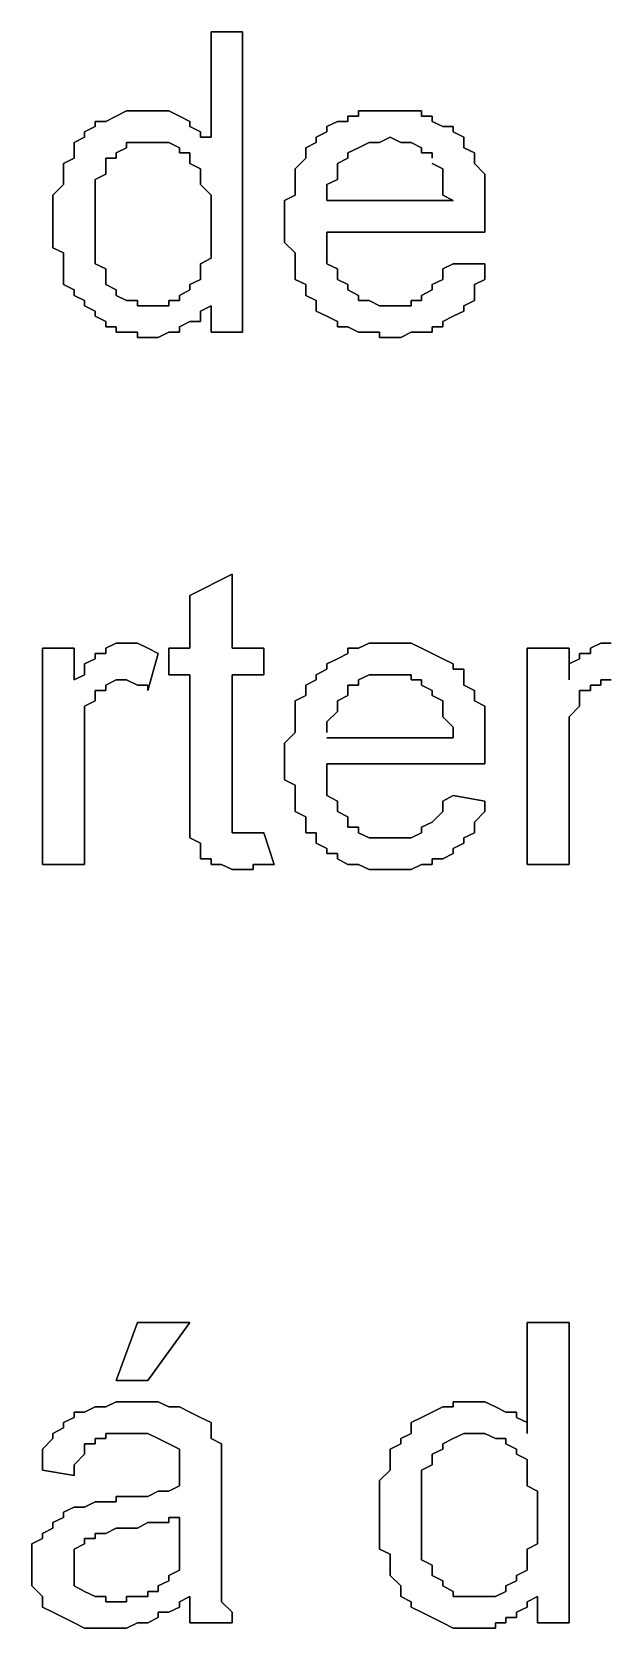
# Model space of a CAD drawing. Header units: metres. Extents: x 2.9 to 42.8, y 1.7 to 28.7.
# Drawn here: x 38.174 to 38.366, y 26.876 to 27.411 of the extents above; entities that cross this region are included whole.
import ezdxf

# ---------------------------------------------------------------- set-up
doc = ezdxf.new("R2010")
doc.units = ezdxf.units.M
doc.layers.add('GRIS', color=8, linetype='Continuous')

msp = doc.modelspace()

# ---------------------------------------------------------------- linework, layer by layer
at = {"layer": 'GRIS', "lineweight": -3}
for points in [[(38.2446, 27.4108), (38.2341, 27.4108), (38.2446, 27.4108)], [(38.2341, 27.4108), (38.2341, 27.3756), (38.2341, 27.4108)], [(38.2446, 27.3103), (38.2446, 27.4108), (38.2446, 27.3103)], [(38.2058, 27.3844), (38.2023, 27.3826), (38.2058, 27.3844)], [(38.2094, 27.3844), (38.2058, 27.3844), (38.2094, 27.3844)], [(38.2129, 27.3844), (38.2094, 27.3844), (38.2129, 27.3844)], [(38.2164, 27.3844), (38.2129, 27.3844), (38.2164, 27.3844)], [(38.2199, 27.3844), (38.2164, 27.3844), (38.2199, 27.3844)], [(38.2235, 27.3826), (38.2199, 27.3844), (38.2235, 27.3826)], [(38.287, 27.3844), (38.2834, 27.3844), (38.287, 27.3844)], [(38.2834, 27.3844), (38.2834, 27.3826), (38.2834, 27.3844)], [(38.2905, 27.3844), (38.287, 27.3844), (38.2905, 27.3844)], [(38.294, 27.3844), (38.2905, 27.3844), (38.294, 27.3844)], [(38.2976, 27.3844), (38.294, 27.3844), (38.2976, 27.3844)], [(38.3011, 27.3844), (38.2976, 27.3844), (38.3011, 27.3844)], [(38.3046, 27.3844), (38.3011, 27.3844), (38.3046, 27.3844)], [(38.3046, 27.3826), (38.3046, 27.3844), (38.3046, 27.3826)], [(38.1953, 27.3791), (38.1917, 27.3773), (38.1953, 27.3791)], [(38.1988, 27.3808), (38.1953, 27.3808), (38.1988, 27.3808)], [(38.1953, 27.3808), (38.1953, 27.3791), (38.1953, 27.3808)], [(38.2023, 27.3826), (38.1988, 27.3808), (38.2023, 27.3826)], [(38.227, 27.3808), (38.2235, 27.3826), (38.227, 27.3808)], [(38.227, 27.3791), (38.227, 27.3808), (38.227, 27.3791)], [(38.2305, 27.3773), (38.227, 27.3791), (38.2305, 27.3773)], [(38.2764, 27.3808), (38.2729, 27.3791), (38.2764, 27.3808)], [(38.2729, 27.3791), (38.2729, 27.3773), (38.2729, 27.3791)], [(38.2799, 27.3808), (38.2764, 27.3808), (38.2799, 27.3808)], [(38.2834, 27.3826), (38.2799, 27.3826), (38.2834, 27.3826)], [(38.2799, 27.3826), (38.2799, 27.3808), (38.2799, 27.3826)], [(38.3081, 27.3826), (38.3046, 27.3826), (38.3081, 27.3826)], [(38.3081, 27.3808), (38.3081, 27.3826), (38.3081, 27.3808)], [(38.3117, 27.3791), (38.3081, 27.3808), (38.3117, 27.3791)], [(38.3152, 27.3791), (38.3117, 27.3791), (38.3152, 27.3791)], [(38.3152, 27.3773), (38.3152, 27.3791), (38.3152, 27.3773)], [(38.1917, 27.3756), (38.1882, 27.3738), (38.1917, 27.3756)], [(38.1882, 27.3738), (38.1882, 27.3703), (38.1882, 27.3738)], [(38.1917, 27.3773), (38.1917, 27.3756), (38.1917, 27.3773)], [(38.2023, 27.3703), (38.2058, 27.372), (38.2023, 27.3703)], [(38.2058, 27.372), (38.2058, 27.3738), (38.2058, 27.372)], [(38.2058, 27.3738), (38.2094, 27.3738), (38.2058, 27.3738)], [(38.2094, 27.3738), (38.2129, 27.3738), (38.2094, 27.3738)], [(38.2129, 27.3738), (38.2164, 27.3738), (38.2129, 27.3738)], [(38.2164, 27.3738), (38.2199, 27.3738), (38.2164, 27.3738)], [(38.2199, 27.3738), (38.2235, 27.372), (38.2199, 27.3738)], [(38.2235, 27.372), (38.2235, 27.3703), (38.2235, 27.372)], [(38.2305, 27.3756), (38.2305, 27.3773), (38.2305, 27.3756)], [(38.2341, 27.3756), (38.2305, 27.3756), (38.2341, 27.3756)], [(38.2693, 27.3738), (38.2658, 27.372), (38.2693, 27.3738)], [(38.2658, 27.372), (38.2658, 27.3703), (38.2658, 27.372)], [(38.2729, 27.3773), (38.2693, 27.3756), (38.2729, 27.3773)], [(38.2693, 27.3756), (38.2693, 27.3738), (38.2693, 27.3756)], [(38.2799, 27.3703), (38.2834, 27.372), (38.2799, 27.3703)], [(38.2834, 27.372), (38.287, 27.3738), (38.2834, 27.372)], [(38.287, 27.3738), (38.2905, 27.3738), (38.287, 27.3738)], [(38.2905, 27.3738), (38.294, 27.3756), (38.2905, 27.3738)], [(38.294, 27.3756), (38.2976, 27.3738), (38.294, 27.3756)], [(38.2976, 27.3738), (38.3011, 27.3738), (38.2976, 27.3738)], [(38.3011, 27.3738), (38.3046, 27.372), (38.3011, 27.3738)], [(38.3046, 27.372), (38.3046, 27.3703), (38.3046, 27.372)], [(38.3187, 27.3756), (38.3152, 27.3773), (38.3187, 27.3756)], [(38.3187, 27.3738), (38.3187, 27.3756), (38.3187, 27.3738)], [(38.3187, 27.372), (38.3187, 27.3738), (38.3187, 27.372)], [(38.3223, 27.3703), (38.3187, 27.372), (38.3223, 27.3703)], [(38.1882, 27.3685), (38.1847, 27.3667), (38.1882, 27.3685)], [(38.1847, 27.3667), (38.1847, 27.365), (38.1847, 27.3667)], [(38.1882, 27.3703), (38.1882, 27.3685), (38.1882, 27.3703)], [(38.1988, 27.3667), (38.1988, 27.3685), (38.1988, 27.3667)], [(38.1988, 27.3685), (38.2023, 27.3685), (38.1988, 27.3685)], [(38.1988, 27.365), (38.1988, 27.3667), (38.1988, 27.365)], [(38.2023, 27.3685), (38.2023, 27.3703), (38.2023, 27.3685)], [(38.2235, 27.3703), (38.227, 27.3703), (38.2235, 27.3703)], [(38.227, 27.3703), (38.227, 27.3685), (38.227, 27.3703)], [(38.227, 27.3685), (38.227, 27.3667), (38.227, 27.3685)], [(38.227, 27.3667), (38.2305, 27.365), (38.227, 27.3667)], [(38.2658, 27.3685), (38.2623, 27.365), (38.2658, 27.3685)], [(38.2658, 27.3703), (38.2658, 27.3685), (38.2658, 27.3703)], [(38.2764, 27.3667), (38.2799, 27.3685), (38.2764, 27.3667)], [(38.2764, 27.365), (38.2764, 27.3667), (38.2764, 27.365)], [(38.2799, 27.3685), (38.2799, 27.3703), (38.2799, 27.3685)], [(38.3046, 27.3703), (38.3081, 27.3703), (38.3046, 27.3703)], [(38.3081, 27.3703), (38.3081, 27.3685), (38.3081, 27.3703)], [(38.3081, 27.3667), (38.3117, 27.365), (38.3081, 27.3667)], [(38.3223, 27.3685), (38.3223, 27.3703), (38.3223, 27.3685)], [(38.3223, 27.3667), (38.3223, 27.3685), (38.3223, 27.3667)], [(38.3258, 27.3632), (38.3223, 27.3667), (38.3258, 27.3632)], [(38.1847, 27.365), (38.1847, 27.3632), (38.1847, 27.365)], [(38.1847, 27.3632), (38.1847, 27.3614), (38.1847, 27.3632)], [(38.1847, 27.3614), (38.1847, 27.3597), (38.1847, 27.3614)], [(38.1953, 27.3614), (38.1988, 27.3632), (38.1953, 27.3614)], [(38.1953, 27.3579), (38.1953, 27.3614), (38.1953, 27.3579)], [(38.1988, 27.3632), (38.1988, 27.365), (38.1988, 27.3632)], [(38.2305, 27.365), (38.2305, 27.3632), (38.2305, 27.365)], [(38.2305, 27.3632), (38.2305, 27.3614), (38.2305, 27.3632)], [(38.2305, 27.3614), (38.2305, 27.3597), (38.2305, 27.3614)], [(38.2623, 27.365), (38.2623, 27.3632), (38.2623, 27.365)], [(38.2623, 27.3632), (38.2623, 27.3614), (38.2623, 27.3632)], [(38.2623, 27.3614), (38.2623, 27.3597), (38.2623, 27.3614)], [(38.2729, 27.3597), (38.2764, 27.3614), (38.2729, 27.3597)], [(38.2764, 27.3632), (38.2764, 27.365), (38.2764, 27.3632)], [(38.2764, 27.3614), (38.2764, 27.3632), (38.2764, 27.3614)], [(38.3117, 27.365), (38.3117, 27.3632), (38.3117, 27.365)], [(38.3117, 27.3632), (38.3117, 27.3614), (38.3117, 27.3632)], [(38.3117, 27.3614), (38.3117, 27.3597), (38.3117, 27.3614)], [(38.3258, 27.3614), (38.3258, 27.3632), (38.3258, 27.3614)], [(38.3258, 27.3597), (38.3258, 27.3614), (38.3258, 27.3597)], [(38.1847, 27.3597), (38.1811, 27.3562), (38.1847, 27.3597)], [(38.1811, 27.3562), (38.1811, 27.3544), (38.1811, 27.3562)], [(38.1953, 27.3562), (38.1953, 27.3579), (38.1953, 27.3562)], [(38.1953, 27.3544), (38.1953, 27.3562), (38.1953, 27.3544)], [(38.2305, 27.3597), (38.2341, 27.3562), (38.2305, 27.3597)], [(38.2341, 27.3562), (38.2341, 27.3544), (38.2341, 27.3562)], [(38.2623, 27.3562), (38.2587, 27.3544), (38.2623, 27.3562)], [(38.2623, 27.3597), (38.2623, 27.3562), (38.2623, 27.3597)], [(38.2729, 27.3562), (38.2729, 27.3597), (38.2729, 27.3562)], [(38.2729, 27.3544), (38.2729, 27.3562), (38.2729, 27.3544)], [(38.3117, 27.3597), (38.3117, 27.3562), (38.3117, 27.3597)], [(38.3117, 27.3562), (38.3152, 27.3544), (38.3117, 27.3562)], [(38.3258, 27.3562), (38.3258, 27.3597), (38.3258, 27.3562)], [(38.3258, 27.3544), (38.3258, 27.3562), (38.3258, 27.3544)], [(38.1811, 27.3544), (38.1811, 27.3526), (38.1811, 27.3544)], [(38.1811, 27.3526), (38.1811, 27.3491), (38.1811, 27.3526)], [(38.1953, 27.3509), (38.1953, 27.3544), (38.1953, 27.3509)], [(38.1953, 27.3473), (38.1953, 27.3509), (38.1953, 27.3473)], [(38.2341, 27.3544), (38.2341, 27.3509), (38.2341, 27.3544)], [(38.2341, 27.3509), (38.2341, 27.3491), (38.2341, 27.3509)], [(38.2587, 27.3544), (38.2587, 27.3526), (38.2587, 27.3544)], [(38.2587, 27.3526), (38.2587, 27.3491), (38.2587, 27.3526)], [(38.3152, 27.3544), (38.2729, 27.3544), (38.3152, 27.3544)], [(38.3258, 27.3509), (38.3258, 27.3544), (38.3258, 27.3509)], [(38.3258, 27.3491), (38.3258, 27.3509), (38.3258, 27.3491)], [(38.1811, 27.3491), (38.1811, 27.3473), (38.1811, 27.3491)], [(38.1811, 27.3473), (38.1811, 27.3456), (38.1811, 27.3473)], [(38.1811, 27.3456), (38.1811, 27.3438), (38.1811, 27.3456)], [(38.1953, 27.3438), (38.1953, 27.3473), (38.1953, 27.3438)], [(38.2341, 27.3491), (38.2341, 27.3456), (38.2341, 27.3491)], [(38.2341, 27.3456), (38.2341, 27.3438), (38.2341, 27.3456)], [(38.2587, 27.3491), (38.2587, 27.3456), (38.2587, 27.3491)], [(38.2587, 27.3456), (38.2587, 27.342), (38.2587, 27.3456)], [(38.3258, 27.3473), (38.3258, 27.3491), (38.3258, 27.3473)], [(38.3258, 27.3456), (38.3258, 27.3473), (38.3258, 27.3456)], [(38.3258, 27.3438), (38.3258, 27.3456), (38.3258, 27.3438)], [(38.1811, 27.3438), (38.1811, 27.3403), (38.1811, 27.3438)], [(38.1811, 27.3403), (38.1811, 27.3385), (38.1811, 27.3403)], [(38.1953, 27.342), (38.1953, 27.3438), (38.1953, 27.342)], [(38.1953, 27.3385), (38.1953, 27.342), (38.1953, 27.3385)], [(38.2341, 27.3438), (38.2341, 27.3403), (38.2341, 27.3438)], [(38.2341, 27.3403), (38.2341, 27.3385), (38.2341, 27.3403)], [(38.2587, 27.342), (38.2587, 27.3403), (38.2587, 27.342)], [(38.2587, 27.3403), (38.2623, 27.3368), (38.2587, 27.3403)], [(38.2729, 27.3403), (38.2729, 27.3438), (38.2729, 27.3403)], [(38.2729, 27.3438), (38.3258, 27.3438), (38.2729, 27.3438)], [(38.2729, 27.3385), (38.2729, 27.3403), (38.2729, 27.3385)], [(38.1811, 27.3385), (38.1847, 27.3368), (38.1811, 27.3385)], [(38.1847, 27.3368), (38.1847, 27.3332), (38.1847, 27.3368)], [(38.1953, 27.3368), (38.1953, 27.3385), (38.1953, 27.3368)], [(38.1953, 27.3332), (38.1953, 27.3368), (38.1953, 27.3332)], [(38.2341, 27.335), (38.2305, 27.3332), (38.2341, 27.335)], [(38.2341, 27.3385), (38.2341, 27.335), (38.2341, 27.3385)], [(38.2623, 27.3368), (38.2623, 27.335), (38.2623, 27.3368)], [(38.2623, 27.335), (38.2623, 27.3315), (38.2623, 27.335)], [(38.2729, 27.3368), (38.2729, 27.3385), (38.2729, 27.3368)], [(38.2729, 27.3332), (38.2729, 27.3368), (38.2729, 27.3332)], [(38.1847, 27.3332), (38.1847, 27.3315), (38.1847, 27.3332)], [(38.1847, 27.3315), (38.1847, 27.3297), (38.1847, 27.3315)], [(38.1847, 27.3297), (38.1847, 27.3279), (38.1847, 27.3297)], [(38.1988, 27.3315), (38.1953, 27.3332), (38.1988, 27.3315)], [(38.1988, 27.3297), (38.1988, 27.3315), (38.1988, 27.3297)], [(38.1988, 27.3279), (38.1988, 27.3297), (38.1988, 27.3279)], [(38.2305, 27.3332), (38.2305, 27.3315), (38.2305, 27.3332)], [(38.2305, 27.3315), (38.2305, 27.3297), (38.2305, 27.3315)], [(38.2305, 27.3297), (38.2305, 27.3279), (38.2305, 27.3297)], [(38.2623, 27.3315), (38.2623, 27.3297), (38.2623, 27.3315)], [(38.2623, 27.3297), (38.2623, 27.3279), (38.2623, 27.3297)], [(38.2764, 27.3315), (38.2729, 27.3332), (38.2764, 27.3315)], [(38.2764, 27.3297), (38.2764, 27.3315), (38.2764, 27.3297)], [(38.2764, 27.3279), (38.2764, 27.3297), (38.2764, 27.3279)], [(38.3152, 27.3332), (38.3117, 27.3315), (38.3152, 27.3332)], [(38.3117, 27.3315), (38.3117, 27.3297), (38.3117, 27.3315)], [(38.3117, 27.3297), (38.3117, 27.3279), (38.3117, 27.3297)], [(38.3258, 27.3332), (38.3152, 27.3332), (38.3258, 27.3332)], [(38.3258, 27.3297), (38.3258, 27.3332), (38.3258, 27.3297)], [(38.3258, 27.3279), (38.3258, 27.3297), (38.3258, 27.3279)], [(38.1847, 27.3279), (38.1847, 27.3262), (38.1847, 27.3279)], [(38.1847, 27.3262), (38.1882, 27.3244), (38.1847, 27.3262)], [(38.1882, 27.3244), (38.1882, 27.3226), (38.1882, 27.3244)], [(38.1988, 27.3262), (38.1988, 27.3279), (38.1988, 27.3262)], [(38.2023, 27.3244), (38.1988, 27.3262), (38.2023, 27.3244)], [(38.2023, 27.3226), (38.2023, 27.3244), (38.2023, 27.3226)], [(38.227, 27.3244), (38.2235, 27.3226), (38.227, 27.3244)], [(38.2305, 27.3279), (38.227, 27.3262), (38.2305, 27.3279)], [(38.227, 27.3262), (38.227, 27.3244), (38.227, 27.3262)], [(38.2623, 27.3279), (38.2658, 27.3262), (38.2623, 27.3279)], [(38.2658, 27.3262), (38.2658, 27.3244), (38.2658, 27.3262)], [(38.2658, 27.3244), (38.2658, 27.3226), (38.2658, 27.3244)], [(38.2799, 27.3262), (38.2764, 27.3279), (38.2799, 27.3262)], [(38.2799, 27.3244), (38.2799, 27.3262), (38.2799, 27.3244)], [(38.2834, 27.3226), (38.2799, 27.3244), (38.2834, 27.3226)], [(38.3081, 27.3244), (38.3046, 27.3226), (38.3081, 27.3244)], [(38.3117, 27.3279), (38.3081, 27.3262), (38.3117, 27.3279)], [(38.3081, 27.3262), (38.3081, 27.3244), (38.3081, 27.3262)], [(38.3223, 27.3262), (38.3258, 27.3279), (38.3223, 27.3262)], [(38.3223, 27.3226), (38.3223, 27.3262), (38.3223, 27.3226)], [(38.1882, 27.3226), (38.1917, 27.3209), (38.1882, 27.3226)], [(38.1917, 27.3209), (38.1917, 27.3191), (38.1917, 27.3209)], [(38.1917, 27.3191), (38.1953, 27.3173), (38.1917, 27.3191)], [(38.2058, 27.3209), (38.2023, 27.3226), (38.2058, 27.3209)], [(38.2094, 27.3209), (38.2058, 27.3209), (38.2094, 27.3209)], [(38.2094, 27.3191), (38.2094, 27.3209), (38.2094, 27.3191)], [(38.2129, 27.3191), (38.2094, 27.3191), (38.2129, 27.3191)], [(38.2164, 27.3191), (38.2129, 27.3191), (38.2164, 27.3191)], [(38.2199, 27.3191), (38.2164, 27.3191), (38.2199, 27.3191)], [(38.2235, 27.3209), (38.2199, 27.3209), (38.2235, 27.3209)], [(38.2199, 27.3209), (38.2199, 27.3191), (38.2199, 27.3209)], [(38.2235, 27.3226), (38.2235, 27.3209), (38.2235, 27.3226)], [(38.2305, 27.3173), (38.2341, 27.3191), (38.2305, 27.3173)], [(38.2341, 27.3191), (38.2341, 27.3103), (38.2341, 27.3191)], [(38.2658, 27.3226), (38.2693, 27.3209), (38.2658, 27.3226)], [(38.2693, 27.3209), (38.2693, 27.3191), (38.2693, 27.3209)], [(38.2693, 27.3191), (38.2693, 27.3173), (38.2693, 27.3191)], [(38.2834, 27.3209), (38.2834, 27.3226), (38.2834, 27.3209)], [(38.287, 27.3209), (38.2834, 27.3209), (38.287, 27.3209)], [(38.2905, 27.3191), (38.287, 27.3209), (38.2905, 27.3191)], [(38.294, 27.3191), (38.2905, 27.3191), (38.294, 27.3191)], [(38.2976, 27.3191), (38.294, 27.3191), (38.2976, 27.3191)], [(38.3011, 27.3191), (38.2976, 27.3191), (38.3011, 27.3191)], [(38.3046, 27.3209), (38.3011, 27.3209), (38.3046, 27.3209)], [(38.3011, 27.3209), (38.3011, 27.3191), (38.3011, 27.3209)], [(38.3046, 27.3226), (38.3046, 27.3209), (38.3046, 27.3226)], [(38.3187, 27.3191), (38.3223, 27.3209), (38.3187, 27.3191)], [(38.3187, 27.3173), (38.3187, 27.3191), (38.3187, 27.3173)], [(38.3223, 27.3209), (38.3223, 27.3226), (38.3223, 27.3209)], [(38.1953, 27.3173), (38.1953, 27.3156), (38.1953, 27.3173)], [(38.1953, 27.3156), (38.1988, 27.3138), (38.1953, 27.3156)], [(38.1988, 27.3138), (38.1988, 27.3121), (38.1988, 27.3138)], [(38.2235, 27.3121), (38.227, 27.3138), (38.2235, 27.3121)], [(38.227, 27.3138), (38.2305, 27.3138), (38.227, 27.3138)], [(38.2305, 27.3156), (38.2305, 27.3173), (38.2305, 27.3156)], [(38.2305, 27.3138), (38.2305, 27.3156), (38.2305, 27.3138)], [(38.2693, 27.3173), (38.2729, 27.3156), (38.2693, 27.3173)], [(38.2729, 27.3156), (38.2764, 27.3138), (38.2729, 27.3156)], [(38.2764, 27.3138), (38.2764, 27.3121), (38.2764, 27.3138)], [(38.3117, 27.3138), (38.3152, 27.3156), (38.3117, 27.3138)], [(38.3117, 27.3121), (38.3117, 27.3138), (38.3117, 27.3121)], [(38.3152, 27.3156), (38.3187, 27.3173), (38.3152, 27.3156)], [(38.1988, 27.3121), (38.2023, 27.3121), (38.1988, 27.3121)], [(38.2023, 27.3121), (38.2023, 27.3103), (38.2023, 27.3121)], [(38.2023, 27.3103), (38.2058, 27.3103), (38.2023, 27.3103)], [(38.2058, 27.3103), (38.2094, 27.3103), (38.2058, 27.3103)], [(38.2094, 27.3103), (38.2094, 27.3085), (38.2094, 27.3103)], [(38.2094, 27.3085), (38.2129, 27.3085), (38.2094, 27.3085)], [(38.2129, 27.3085), (38.2164, 27.3085), (38.2129, 27.3085)], [(38.2164, 27.3085), (38.2199, 27.3103), (38.2164, 27.3085)], [(38.2199, 27.3103), (38.2235, 27.3103), (38.2199, 27.3103)], [(38.2235, 27.3103), (38.2235, 27.3121), (38.2235, 27.3103)], [(38.2341, 27.3103), (38.2446, 27.3103), (38.2341, 27.3103)], [(38.2764, 27.3121), (38.2799, 27.3121), (38.2764, 27.3121)], [(38.2799, 27.3121), (38.2834, 27.3103), (38.2799, 27.3121)], [(38.2834, 27.3103), (38.287, 27.3103), (38.2834, 27.3103)], [(38.287, 27.3103), (38.2905, 27.3103), (38.287, 27.3103)], [(38.2905, 27.3103), (38.2905, 27.3085), (38.2905, 27.3103)], [(38.2905, 27.3085), (38.294, 27.3085), (38.2905, 27.3085)], [(38.294, 27.3085), (38.2976, 27.3085), (38.294, 27.3085)], [(38.2976, 27.3085), (38.3011, 27.3103), (38.2976, 27.3085)], [(38.3011, 27.3103), (38.3046, 27.3103), (38.3011, 27.3103)], [(38.3046, 27.3103), (38.3081, 27.3103), (38.3046, 27.3103)], [(38.3081, 27.3103), (38.3081, 27.3121), (38.3081, 27.3103)], [(38.3081, 27.3121), (38.3117, 27.3121), (38.3081, 27.3121)], [(38.2411, 27.2292), (38.227, 27.2221), (38.2411, 27.2292)], [(38.2411, 27.2045), (38.2411, 27.2292), (38.2411, 27.2045)], [(38.227, 27.2221), (38.227, 27.2045), (38.227, 27.2221)], [(38.1882, 27.2045), (38.1776, 27.2045), (38.1882, 27.2045)], [(38.1776, 27.2045), (38.1776, 27.1321), (38.1776, 27.2045)], [(38.1882, 27.1939), (38.1882, 27.2045), (38.1882, 27.1939)], [(38.1988, 27.2027), (38.1953, 27.2027), (38.1988, 27.2027)], [(38.1953, 27.2027), (38.1953, 27.2009), (38.1953, 27.2027)], [(38.2023, 27.2062), (38.1988, 27.2045), (38.2023, 27.2062)], [(38.1988, 27.2045), (38.1988, 27.2027), (38.1988, 27.2045)], [(38.2058, 27.2062), (38.2023, 27.2062), (38.2058, 27.2062)], [(38.2094, 27.2062), (38.2058, 27.2062), (38.2094, 27.2062)], [(38.2129, 27.2045), (38.2094, 27.2062), (38.2129, 27.2045)], [(38.2164, 27.2027), (38.2129, 27.2045), (38.2164, 27.2027)], [(38.2129, 27.1903), (38.2164, 27.2027), (38.2129, 27.1903)], [(38.227, 27.2045), (38.2199, 27.2045), (38.227, 27.2045)], [(38.2199, 27.2045), (38.2199, 27.1956), (38.2199, 27.2045)], [(38.2517, 27.2045), (38.2411, 27.2045), (38.2517, 27.2045)], [(38.2517, 27.1956), (38.2517, 27.2045), (38.2517, 27.1956)], [(38.2799, 27.2027), (38.2764, 27.2009), (38.2799, 27.2027)], [(38.2834, 27.2045), (38.2799, 27.2045), (38.2834, 27.2045)], [(38.2799, 27.2045), (38.2799, 27.2027), (38.2799, 27.2045)], [(38.287, 27.2062), (38.2834, 27.2045), (38.287, 27.2062)], [(38.2905, 27.2062), (38.287, 27.2062), (38.2905, 27.2062)], [(38.294, 27.2062), (38.2905, 27.2062), (38.294, 27.2062)], [(38.2976, 27.2062), (38.294, 27.2062), (38.2976, 27.2062)], [(38.3011, 27.2062), (38.2976, 27.2062), (38.3011, 27.2062)], [(38.3046, 27.2045), (38.3011, 27.2062), (38.3046, 27.2045)], [(38.3081, 27.2027), (38.3046, 27.2045), (38.3081, 27.2027)], [(38.3117, 27.2009), (38.3081, 27.2027), (38.3117, 27.2009)], [(38.354, 27.2045), (38.3399, 27.2045), (38.354, 27.2045)], [(38.3399, 27.2045), (38.3399, 27.1321), (38.3399, 27.2045)], [(38.354, 27.1939), (38.354, 27.2045), (38.354, 27.1939)], [(38.3611, 27.2027), (38.3575, 27.2027), (38.3611, 27.2027)], [(38.3575, 27.2027), (38.3575, 27.2009), (38.3575, 27.2027)], [(38.3646, 27.2062), (38.3611, 27.2045), (38.3646, 27.2062)], [(38.3611, 27.2045), (38.3611, 27.2027), (38.3611, 27.2045)], [(38.3681, 27.2062), (38.3646, 27.2062), (38.3681, 27.2062)], [(38.1953, 27.2009), (38.1917, 27.1992), (38.1953, 27.2009)], [(38.1917, 27.1992), (38.1917, 27.1956), (38.1917, 27.1992)], [(38.2729, 27.1974), (38.2693, 27.1956), (38.2729, 27.1974)], [(38.2764, 27.2009), (38.2729, 27.1992), (38.2764, 27.2009)], [(38.2729, 27.1992), (38.2729, 27.1974), (38.2729, 27.1992)], [(38.3152, 27.1992), (38.3117, 27.2009), (38.3152, 27.1992)], [(38.3152, 27.1974), (38.3152, 27.1992), (38.3152, 27.1974)], [(38.3187, 27.1974), (38.3152, 27.1974), (38.3187, 27.1974)], [(38.3187, 27.1956), (38.3187, 27.1974), (38.3187, 27.1956)], [(38.3575, 27.2009), (38.354, 27.1992), (38.3575, 27.2009)], [(38.354, 27.1992), (38.354, 27.1956), (38.354, 27.1992)], [(38.1917, 27.1956), (38.1882, 27.1939), (38.1917, 27.1956)], [(38.1953, 27.1868), (38.1953, 27.1903), (38.1953, 27.1868)], [(38.1953, 27.1903), (38.1988, 27.1903), (38.1953, 27.1903)], [(38.1988, 27.1921), (38.2023, 27.1939), (38.1988, 27.1921)], [(38.1988, 27.1903), (38.1988, 27.1921), (38.1988, 27.1903)], [(38.2023, 27.1939), (38.2058, 27.1939), (38.2023, 27.1939)], [(38.2058, 27.1939), (38.2094, 27.1921), (38.2058, 27.1939)], [(38.2094, 27.1921), (38.2129, 27.1921), (38.2094, 27.1921)], [(38.2129, 27.1921), (38.2129, 27.1903), (38.2129, 27.1921)], [(38.2199, 27.1956), (38.227, 27.1956), (38.2199, 27.1956)], [(38.227, 27.1956), (38.227, 27.1533), (38.227, 27.1956)], [(38.2411, 27.1533), (38.2411, 27.1956), (38.2411, 27.1533)], [(38.2411, 27.1956), (38.2517, 27.1956), (38.2411, 27.1956)], [(38.2693, 27.1939), (38.2658, 27.1921), (38.2693, 27.1939)], [(38.2658, 27.1921), (38.2658, 27.1903), (38.2658, 27.1921)], [(38.2658, 27.1903), (38.2658, 27.1886), (38.2658, 27.1903)], [(38.2693, 27.1956), (38.2693, 27.1939), (38.2693, 27.1956)], [(38.2799, 27.1903), (38.2799, 27.1921), (38.2799, 27.1903)], [(38.2799, 27.1921), (38.2834, 27.1921), (38.2799, 27.1921)], [(38.2799, 27.1886), (38.2799, 27.1903), (38.2799, 27.1886)], [(38.2834, 27.1939), (38.287, 27.1956), (38.2834, 27.1939)], [(38.2834, 27.1921), (38.2834, 27.1939), (38.2834, 27.1921)], [(38.287, 27.1956), (38.2905, 27.1956), (38.287, 27.1956)], [(38.2905, 27.1956), (38.294, 27.1956), (38.2905, 27.1956)], [(38.294, 27.1956), (38.2976, 27.1956), (38.294, 27.1956)], [(38.2976, 27.1956), (38.3011, 27.1956), (38.2976, 27.1956)], [(38.3011, 27.1956), (38.3011, 27.1939), (38.3011, 27.1956)], [(38.3011, 27.1939), (38.3046, 27.1939), (38.3011, 27.1939)], [(38.3046, 27.1939), (38.3046, 27.1921), (38.3046, 27.1939)], [(38.3046, 27.1921), (38.3081, 27.1903), (38.3046, 27.1921)], [(38.3081, 27.1903), (38.3081, 27.1886), (38.3081, 27.1903)], [(38.3187, 27.1939), (38.3187, 27.1956), (38.3187, 27.1939)], [(38.3187, 27.1921), (38.3187, 27.1939), (38.3187, 27.1921)], [(38.3223, 27.1903), (38.3187, 27.1921), (38.3223, 27.1903)], [(38.3223, 27.1886), (38.3223, 27.1903), (38.3223, 27.1886)], [(38.354, 27.1956), (38.354, 27.1939), (38.354, 27.1956)], [(38.3575, 27.1868), (38.3575, 27.1903), (38.3575, 27.1868)], [(38.3575, 27.1903), (38.3611, 27.1903), (38.3575, 27.1903)], [(38.3611, 27.1903), (38.3611, 27.1921), (38.3611, 27.1903)], [(38.3611, 27.1921), (38.3646, 27.1921), (38.3611, 27.1921)], [(38.3646, 27.1921), (38.3646, 27.1939), (38.3646, 27.1921)], [(38.3646, 27.1939), (38.3681, 27.1939), (38.3646, 27.1939)], [(38.1917, 27.1851), (38.1953, 27.1868), (38.1917, 27.1851)], [(38.1917, 27.1815), (38.1917, 27.1851), (38.1917, 27.1815)], [(38.2658, 27.1886), (38.2623, 27.1868), (38.2658, 27.1886)], [(38.2623, 27.1868), (38.2623, 27.1851), (38.2623, 27.1868)], [(38.2623, 27.1851), (38.2623, 27.1833), (38.2623, 27.1851)], [(38.2764, 27.1868), (38.2799, 27.1886), (38.2764, 27.1868)], [(38.2764, 27.1851), (38.2764, 27.1868), (38.2764, 27.1851)], [(38.2764, 27.1833), (38.2764, 27.1851), (38.2764, 27.1833)], [(38.3081, 27.1886), (38.3117, 27.1868), (38.3081, 27.1886)], [(38.3117, 27.1868), (38.3117, 27.1851), (38.3117, 27.1868)], [(38.3117, 27.1851), (38.3117, 27.1833), (38.3117, 27.1851)], [(38.3223, 27.1868), (38.3223, 27.1886), (38.3223, 27.1868)], [(38.3258, 27.1851), (38.3223, 27.1868), (38.3258, 27.1851)], [(38.3258, 27.1833), (38.3258, 27.1851), (38.3258, 27.1833)], [(38.354, 27.1815), (38.3575, 27.1851), (38.354, 27.1815)], [(38.3575, 27.1851), (38.3575, 27.1868), (38.3575, 27.1851)], [(38.1917, 27.1798), (38.1917, 27.1815), (38.1917, 27.1798)], [(38.1917, 27.178), (38.1917, 27.1798), (38.1917, 27.178)], [(38.2623, 27.1833), (38.2623, 27.1798), (38.2623, 27.1833)], [(38.2623, 27.1798), (38.2623, 27.178), (38.2623, 27.1798)], [(38.2729, 27.1798), (38.2764, 27.1833), (38.2729, 27.1798)], [(38.2729, 27.178), (38.2729, 27.1798), (38.2729, 27.178)], [(38.3117, 27.1833), (38.3117, 27.1815), (38.3117, 27.1833)], [(38.3117, 27.1815), (38.3152, 27.178), (38.3117, 27.1815)], [(38.3258, 27.1798), (38.3258, 27.1833), (38.3258, 27.1798)], [(38.3258, 27.178), (38.3258, 27.1798), (38.3258, 27.178)], [(38.354, 27.1798), (38.354, 27.1815), (38.354, 27.1798)], [(38.354, 27.178), (38.354, 27.1798), (38.354, 27.178)], [(38.1917, 27.1745), (38.1917, 27.178), (38.1917, 27.1745)], [(38.1917, 27.1727), (38.1917, 27.1745), (38.1917, 27.1727)], [(38.2623, 27.1762), (38.2587, 27.1727), (38.2623, 27.1762)], [(38.2623, 27.178), (38.2623, 27.1762), (38.2623, 27.178)], [(38.2729, 27.1762), (38.2729, 27.178), (38.2729, 27.1762)], [(38.3152, 27.1745), (38.2729, 27.1745), (38.3152, 27.1745)], [(38.3152, 27.178), (38.3152, 27.1745), (38.3152, 27.178)], [(38.3258, 27.1762), (38.3258, 27.178), (38.3258, 27.1762)], [(38.3258, 27.1727), (38.3258, 27.1762), (38.3258, 27.1727)], [(38.354, 27.1745), (38.354, 27.178), (38.354, 27.1745)], [(38.354, 27.1727), (38.354, 27.1745), (38.354, 27.1727)], [(38.1917, 27.1692), (38.1917, 27.1727), (38.1917, 27.1692)], [(38.1917, 27.1321), (38.1917, 27.1692), (38.1917, 27.1321)], [(38.2587, 27.1727), (38.2587, 27.1709), (38.2587, 27.1727)], [(38.2587, 27.1709), (38.2587, 27.1674), (38.2587, 27.1709)], [(38.3258, 27.1709), (38.3258, 27.1727), (38.3258, 27.1709)], [(38.3258, 27.1692), (38.3258, 27.1709), (38.3258, 27.1692)], [(38.3258, 27.1657), (38.3258, 27.1692), (38.3258, 27.1657)], [(38.354, 27.1692), (38.354, 27.1727), (38.354, 27.1692)], [(38.354, 27.1321), (38.354, 27.1692), (38.354, 27.1321)], [(38.2587, 27.1674), (38.2587, 27.1657), (38.2587, 27.1674)], [(38.2587, 27.1657), (38.2587, 27.1639), (38.2587, 27.1657)], [(38.2587, 27.1639), (38.2587, 27.1604), (38.2587, 27.1639)], [(38.2729, 27.1621), (38.2729, 27.1657), (38.2729, 27.1621)], [(38.2729, 27.1657), (38.3258, 27.1657), (38.2729, 27.1657)], [(38.2587, 27.1604), (38.2623, 27.1586), (38.2587, 27.1604)], [(38.2623, 27.1586), (38.2623, 27.1551), (38.2623, 27.1586)], [(38.2729, 27.1604), (38.2729, 27.1621), (38.2729, 27.1604)], [(38.2729, 27.1568), (38.2729, 27.1604), (38.2729, 27.1568)], [(38.227, 27.1533), (38.227, 27.1498), (38.227, 27.1533)], [(38.2411, 27.1498), (38.2411, 27.1533), (38.2411, 27.1498)], [(38.2623, 27.1551), (38.2623, 27.1533), (38.2623, 27.1551)], [(38.2623, 27.1533), (38.2623, 27.1515), (38.2623, 27.1533)], [(38.2729, 27.1551), (38.2729, 27.1568), (38.2729, 27.1551)], [(38.2764, 27.1533), (38.2729, 27.1551), (38.2764, 27.1533)], [(38.2764, 27.1515), (38.2764, 27.1533), (38.2764, 27.1515)], [(38.3152, 27.1551), (38.3117, 27.1533), (38.3152, 27.1551)], [(38.3117, 27.1533), (38.3117, 27.1515), (38.3117, 27.1533)], [(38.3258, 27.1533), (38.3152, 27.1551), (38.3258, 27.1533)], [(38.3258, 27.1515), (38.3258, 27.1533), (38.3258, 27.1515)], [(38.227, 27.1498), (38.227, 27.1462), (38.227, 27.1498)], [(38.2411, 27.1462), (38.2411, 27.1498), (38.2411, 27.1462)], [(38.2623, 27.1515), (38.2623, 27.1498), (38.2623, 27.1515)], [(38.2623, 27.1498), (38.2658, 27.148), (38.2623, 27.1498)], [(38.2658, 27.148), (38.2658, 27.1462), (38.2658, 27.148)], [(38.2764, 27.1498), (38.2764, 27.1515), (38.2764, 27.1498)], [(38.2799, 27.148), (38.2764, 27.1498), (38.2799, 27.148)], [(38.2799, 27.1462), (38.2799, 27.148), (38.2799, 27.1462)], [(38.3117, 27.1498), (38.3081, 27.1462), (38.3117, 27.1498)], [(38.3117, 27.1515), (38.3117, 27.1498), (38.3117, 27.1515)], [(38.3223, 27.1462), (38.3258, 27.1498), (38.3223, 27.1462)], [(38.3258, 27.1498), (38.3258, 27.1515), (38.3258, 27.1498)], [(38.227, 27.1462), (38.227, 27.1445), (38.227, 27.1462)], [(38.227, 27.1445), (38.227, 27.1427), (38.227, 27.1445)], [(38.227, 27.1427), (38.227, 27.141), (38.227, 27.1427)], [(38.2411, 27.1445), (38.2411, 27.1462), (38.2411, 27.1445)], [(38.2411, 27.1427), (38.2411, 27.1445), (38.2411, 27.1427)], [(38.2446, 27.1427), (38.2411, 27.1427), (38.2446, 27.1427)], [(38.2482, 27.1427), (38.2446, 27.1427), (38.2482, 27.1427)], [(38.2517, 27.1427), (38.2482, 27.1427), (38.2517, 27.1427)], [(38.2552, 27.1321), (38.2517, 27.1427), (38.2552, 27.1321)], [(38.2658, 27.1462), (38.2658, 27.1427), (38.2658, 27.1462)], [(38.2658, 27.1427), (38.2693, 27.1427), (38.2658, 27.1427)], [(38.2693, 27.1427), (38.2693, 27.141), (38.2693, 27.1427)], [(38.2799, 27.1445), (38.2799, 27.1462), (38.2799, 27.1445)], [(38.2834, 27.1445), (38.2799, 27.1445), (38.2834, 27.1445)], [(38.2834, 27.1427), (38.2834, 27.1445), (38.2834, 27.1427)], [(38.287, 27.141), (38.2834, 27.1427), (38.287, 27.141)], [(38.3046, 27.1427), (38.3011, 27.141), (38.3046, 27.1427)], [(38.3081, 27.1462), (38.3046, 27.1445), (38.3081, 27.1462)], [(38.3046, 27.1445), (38.3046, 27.1427), (38.3046, 27.1445)], [(38.3187, 27.141), (38.3223, 27.1427), (38.3187, 27.141)], [(38.3223, 27.1445), (38.3223, 27.1462), (38.3223, 27.1445)], [(38.3223, 27.1427), (38.3223, 27.1445), (38.3223, 27.1427)], [(38.227, 27.141), (38.2305, 27.1392), (38.227, 27.141)], [(38.2305, 27.1392), (38.2305, 27.1357), (38.2305, 27.1392)], [(38.2693, 27.141), (38.2693, 27.1392), (38.2693, 27.141)], [(38.2693, 27.1392), (38.2729, 27.1374), (38.2693, 27.1392)], [(38.2729, 27.1374), (38.2729, 27.1357), (38.2729, 27.1374)], [(38.2905, 27.141), (38.287, 27.141), (38.2905, 27.141)], [(38.294, 27.141), (38.2905, 27.141), (38.294, 27.141)], [(38.2976, 27.141), (38.294, 27.141), (38.2976, 27.141)], [(38.3011, 27.141), (38.2976, 27.141), (38.3011, 27.141)], [(38.3152, 27.1374), (38.3187, 27.1392), (38.3152, 27.1374)], [(38.3152, 27.1357), (38.3152, 27.1374), (38.3152, 27.1357)], [(38.3187, 27.1392), (38.3187, 27.141), (38.3187, 27.1392)], [(38.1776, 27.1321), (38.1917, 27.1321), (38.1776, 27.1321)], [(38.2305, 27.1357), (38.2305, 27.1339), (38.2305, 27.1357)], [(38.2305, 27.1339), (38.2341, 27.1339), (38.2305, 27.1339)], [(38.2341, 27.1339), (38.2341, 27.1321), (38.2341, 27.1339)], [(38.2341, 27.1321), (38.2376, 27.1321), (38.2341, 27.1321)], [(38.2376, 27.1321), (38.2411, 27.1304), (38.2376, 27.1321)], [(38.2482, 27.1304), (38.2482, 27.1321), (38.2482, 27.1304)], [(38.2482, 27.1321), (38.2517, 27.1321), (38.2482, 27.1321)], [(38.2517, 27.1321), (38.2552, 27.1321), (38.2517, 27.1321)], [(38.2729, 27.1357), (38.2764, 27.1357), (38.2729, 27.1357)], [(38.2764, 27.1357), (38.2764, 27.1339), (38.2764, 27.1357)], [(38.2764, 27.1339), (38.2799, 27.1321), (38.2764, 27.1339)], [(38.2799, 27.1321), (38.2834, 27.1321), (38.2799, 27.1321)], [(38.2834, 27.1321), (38.287, 27.1304), (38.2834, 27.1321)], [(38.3011, 27.1304), (38.3046, 27.1321), (38.3011, 27.1304)], [(38.3046, 27.1321), (38.3081, 27.1321), (38.3046, 27.1321)], [(38.3081, 27.1321), (38.3081, 27.1339), (38.3081, 27.1321)], [(38.3081, 27.1339), (38.3117, 27.1339), (38.3081, 27.1339)], [(38.3117, 27.1339), (38.3152, 27.1357), (38.3117, 27.1339)], [(38.3399, 27.1321), (38.354, 27.1321), (38.3399, 27.1321)], [(38.2411, 27.1304), (38.2446, 27.1304), (38.2411, 27.1304)], [(38.2446, 27.1304), (38.2482, 27.1304), (38.2446, 27.1304)], [(38.287, 27.1304), (38.2905, 27.1304), (38.287, 27.1304)], [(38.2905, 27.1304), (38.294, 27.1304), (38.2905, 27.1304)], [(38.294, 27.1304), (38.2976, 27.1304), (38.294, 27.1304)], [(38.2976, 27.1304), (38.3011, 27.1304), (38.2976, 27.1304)], [(38.2094, 26.9787), (38.2023, 26.9593), (38.2094, 26.9787)], [(38.227, 26.9787), (38.2094, 26.9787), (38.227, 26.9787)], [(38.2129, 26.9593), (38.227, 26.9787), (38.2129, 26.9593)], [(38.354, 26.9787), (38.3399, 26.9787), (38.354, 26.9787)], [(38.3399, 26.9787), (38.3399, 26.9416), (38.3399, 26.9787)], [(38.354, 26.8781), (38.354, 26.9787), (38.354, 26.8781)], [(38.2023, 26.9593), (38.2129, 26.9593), (38.2023, 26.9593)], [(38.1953, 26.9505), (38.1917, 26.9487), (38.1953, 26.9505)], [(38.1988, 26.9505), (38.1953, 26.9505), (38.1988, 26.9505)], [(38.2023, 26.9522), (38.1988, 26.9505), (38.2023, 26.9522)], [(38.2058, 26.9522), (38.2023, 26.9522), (38.2058, 26.9522)], [(38.2094, 26.9522), (38.2058, 26.9522), (38.2094, 26.9522)], [(38.2129, 26.9522), (38.2094, 26.9522), (38.2129, 26.9522)], [(38.2164, 26.9522), (38.2129, 26.9522), (38.2164, 26.9522)], [(38.2199, 26.9505), (38.2164, 26.9522), (38.2199, 26.9505)], [(38.2235, 26.9505), (38.2199, 26.9505), (38.2235, 26.9505)], [(38.227, 26.9487), (38.2235, 26.9505), (38.227, 26.9487)], [(38.3117, 26.9505), (38.3081, 26.9487), (38.3117, 26.9505)], [(38.3152, 26.9505), (38.3117, 26.9505), (38.3152, 26.9505)], [(38.3187, 26.9522), (38.3152, 26.9522), (38.3187, 26.9522)], [(38.3152, 26.9522), (38.3152, 26.9505), (38.3152, 26.9522)], [(38.3223, 26.9522), (38.3187, 26.9522), (38.3223, 26.9522)], [(38.3258, 26.9522), (38.3223, 26.9522), (38.3258, 26.9522)], [(38.3293, 26.9505), (38.3258, 26.9522), (38.3293, 26.9505)], [(38.3328, 26.9487), (38.3293, 26.9505), (38.3328, 26.9487)], [(38.1882, 26.9469), (38.1847, 26.9452), (38.1882, 26.9469)], [(38.1847, 26.9452), (38.1847, 26.9434), (38.1847, 26.9452)], [(38.1917, 26.9487), (38.1882, 26.9487), (38.1917, 26.9487)], [(38.1882, 26.9487), (38.1882, 26.9469), (38.1882, 26.9487)], [(38.2305, 26.9469), (38.227, 26.9487), (38.2305, 26.9469)], [(38.2341, 26.9452), (38.2305, 26.9469), (38.2341, 26.9452)], [(38.2341, 26.9416), (38.2341, 26.9452), (38.2341, 26.9416)], [(38.3046, 26.9469), (38.3011, 26.9452), (38.3046, 26.9469)], [(38.3011, 26.9452), (38.3011, 26.9434), (38.3011, 26.9452)], [(38.3081, 26.9487), (38.3046, 26.9469), (38.3081, 26.9487)], [(38.3364, 26.9487), (38.3328, 26.9487), (38.3364, 26.9487)], [(38.3364, 26.9469), (38.3364, 26.9487), (38.3364, 26.9469)], [(38.3399, 26.9452), (38.3364, 26.9469), (38.3399, 26.9452)], [(38.3399, 26.9434), (38.3399, 26.9452), (38.3399, 26.9434)], [(38.1811, 26.9399), (38.1776, 26.9363), (38.1811, 26.9399)], [(38.1847, 26.9434), (38.1811, 26.9416), (38.1847, 26.9434)], [(38.1811, 26.9416), (38.1811, 26.9399), (38.1811, 26.9416)], [(38.1953, 26.9381), (38.1953, 26.9399), (38.1953, 26.9381)], [(38.1953, 26.9399), (38.1988, 26.9399), (38.1953, 26.9399)], [(38.1988, 26.9399), (38.1988, 26.9416), (38.1988, 26.9399)], [(38.1988, 26.9416), (38.2023, 26.9416), (38.1988, 26.9416)], [(38.2023, 26.9416), (38.2058, 26.9416), (38.2023, 26.9416)], [(38.2058, 26.9416), (38.2094, 26.9416), (38.2058, 26.9416)], [(38.2094, 26.9416), (38.2129, 26.9416), (38.2094, 26.9416)], [(38.2129, 26.9416), (38.2164, 26.9399), (38.2129, 26.9416)], [(38.2164, 26.9399), (38.2199, 26.9381), (38.2164, 26.9399)], [(38.2341, 26.9399), (38.2341, 26.9416), (38.2341, 26.9399)], [(38.2376, 26.9381), (38.2341, 26.9399), (38.2376, 26.9381)], [(38.3011, 26.9416), (38.2976, 26.9399), (38.3011, 26.9416)], [(38.2976, 26.9399), (38.2976, 26.9381), (38.2976, 26.9399)], [(38.3011, 26.9434), (38.3011, 26.9416), (38.3011, 26.9434)], [(38.3117, 26.9381), (38.3152, 26.9399), (38.3117, 26.9381)], [(38.3152, 26.9399), (38.3187, 26.9416), (38.3152, 26.9399)], [(38.3187, 26.9416), (38.3223, 26.9416), (38.3187, 26.9416)], [(38.3223, 26.9416), (38.3258, 26.9416), (38.3223, 26.9416)], [(38.3258, 26.9416), (38.3293, 26.9399), (38.3258, 26.9416)], [(38.3293, 26.9399), (38.3328, 26.9399), (38.3293, 26.9399)], [(38.3328, 26.9399), (38.3328, 26.9381), (38.3328, 26.9399)], [(38.3399, 26.9416), (38.3399, 26.9434), (38.3399, 26.9416)], [(38.1776, 26.9363), (38.1776, 26.9346), (38.1776, 26.9363)], [(38.1776, 26.9346), (38.1776, 26.9328), (38.1776, 26.9346)], [(38.1882, 26.9311), (38.1917, 26.9346), (38.1882, 26.9311)], [(38.1917, 26.9363), (38.1917, 26.9381), (38.1917, 26.9363)], [(38.1917, 26.9381), (38.1953, 26.9381), (38.1917, 26.9381)], [(38.1917, 26.9346), (38.1917, 26.9363), (38.1917, 26.9346)], [(38.2199, 26.9381), (38.2235, 26.9363), (38.2199, 26.9381)], [(38.2235, 26.9363), (38.2235, 26.9346), (38.2235, 26.9363)], [(38.2235, 26.9346), (38.2235, 26.9328), (38.2235, 26.9346)], [(38.2376, 26.9363), (38.2376, 26.9381), (38.2376, 26.9363)], [(38.2376, 26.9346), (38.2376, 26.9363), (38.2376, 26.9346)], [(38.2376, 26.9328), (38.2376, 26.9346), (38.2376, 26.9328)], [(38.2976, 26.9381), (38.294, 26.9363), (38.2976, 26.9381)], [(38.294, 26.9363), (38.294, 26.9346), (38.294, 26.9363)], [(38.294, 26.9346), (38.294, 26.9328), (38.294, 26.9346)], [(38.3081, 26.9346), (38.3117, 26.9363), (38.3081, 26.9346)], [(38.3081, 26.9328), (38.3081, 26.9346), (38.3081, 26.9328)], [(38.3117, 26.9363), (38.3117, 26.9381), (38.3117, 26.9363)], [(38.3328, 26.9381), (38.3364, 26.9363), (38.3328, 26.9381)], [(38.3364, 26.9363), (38.3364, 26.9346), (38.3364, 26.9363)], [(38.3364, 26.9346), (38.3399, 26.9328), (38.3364, 26.9346)], [(38.1776, 26.9328), (38.1776, 26.9293), (38.1776, 26.9328)], [(38.1776, 26.9293), (38.1882, 26.9275), (38.1776, 26.9293)], [(38.1882, 26.9293), (38.1882, 26.9311), (38.1882, 26.9293)], [(38.1882, 26.9275), (38.1882, 26.9293), (38.1882, 26.9275)], [(38.2235, 26.9328), (38.2235, 26.9293), (38.2235, 26.9328)], [(38.2235, 26.9293), (38.2235, 26.9275), (38.2235, 26.9293)], [(38.2376, 26.9293), (38.2376, 26.9328), (38.2376, 26.9293)], [(38.2376, 26.9275), (38.2376, 26.9293), (38.2376, 26.9275)], [(38.294, 26.9293), (38.2905, 26.9258), (38.294, 26.9293)], [(38.294, 26.9328), (38.294, 26.9311), (38.294, 26.9328)], [(38.294, 26.9311), (38.294, 26.9293), (38.294, 26.9311)], [(38.3046, 26.9293), (38.3081, 26.9311), (38.3046, 26.9293)], [(38.3046, 26.9275), (38.3046, 26.9293), (38.3046, 26.9275)], [(38.3081, 26.9311), (38.3081, 26.9328), (38.3081, 26.9311)], [(38.3399, 26.9328), (38.3399, 26.9311), (38.3399, 26.9328)], [(38.3399, 26.9311), (38.3399, 26.9293), (38.3399, 26.9311)], [(38.3399, 26.9293), (38.3399, 26.9258), (38.3399, 26.9293)], [(38.2235, 26.924), (38.2199, 26.9222), (38.2235, 26.924)], [(38.2235, 26.9275), (38.2235, 26.9258), (38.2235, 26.9275)], [(38.2235, 26.9258), (38.2235, 26.924), (38.2235, 26.9258)], [(38.2376, 26.924), (38.2376, 26.9275), (38.2376, 26.924)], [(38.2376, 26.9081), (38.2376, 26.924), (38.2376, 26.9081)], [(38.2905, 26.9258), (38.2905, 26.924), (38.2905, 26.9258)], [(38.2905, 26.924), (38.2905, 26.9222), (38.2905, 26.924)], [(38.3046, 26.9258), (38.3046, 26.9275), (38.3046, 26.9258)], [(38.3046, 26.924), (38.3046, 26.9258), (38.3046, 26.924)], [(38.3046, 26.9205), (38.3046, 26.924), (38.3046, 26.9205)], [(38.3399, 26.9258), (38.3399, 26.924), (38.3399, 26.9258)], [(38.3399, 26.924), (38.3434, 26.9222), (38.3399, 26.924)], [(38.1953, 26.9187), (38.1917, 26.9169), (38.1953, 26.9187)], [(38.1988, 26.9187), (38.1953, 26.9187), (38.1988, 26.9187)], [(38.2023, 26.9187), (38.1988, 26.9187), (38.2023, 26.9187)], [(38.2058, 26.9205), (38.2023, 26.9205), (38.2058, 26.9205)], [(38.2023, 26.9205), (38.2023, 26.9187), (38.2023, 26.9205)], [(38.2094, 26.9205), (38.2058, 26.9205), (38.2094, 26.9205)], [(38.2129, 26.9205), (38.2094, 26.9205), (38.2129, 26.9205)], [(38.2164, 26.9222), (38.2129, 26.9205), (38.2164, 26.9222)], [(38.2199, 26.9222), (38.2164, 26.9222), (38.2199, 26.9222)], [(38.2905, 26.9222), (38.2905, 26.9187), (38.2905, 26.9222)], [(38.2905, 26.9187), (38.2905, 26.9169), (38.2905, 26.9187)], [(38.3046, 26.9187), (38.3046, 26.9205), (38.3046, 26.9187)], [(38.3046, 26.9152), (38.3046, 26.9187), (38.3046, 26.9152)], [(38.3434, 26.9222), (38.3434, 26.9187), (38.3434, 26.9222)], [(38.3434, 26.9187), (38.3434, 26.9152), (38.3434, 26.9187)], [(38.1847, 26.9134), (38.1811, 26.9117), (38.1847, 26.9134)], [(38.1882, 26.9169), (38.1847, 26.9152), (38.1882, 26.9169)], [(38.1847, 26.9152), (38.1847, 26.9134), (38.1847, 26.9152)], [(38.1917, 26.9169), (38.1882, 26.9169), (38.1917, 26.9169)], [(38.2199, 26.9117), (38.2199, 26.9134), (38.2199, 26.9117)], [(38.2199, 26.9134), (38.2235, 26.9134), (38.2199, 26.9134)], [(38.2235, 26.9134), (38.2235, 26.9099), (38.2235, 26.9134)], [(38.2905, 26.9169), (38.2905, 26.9134), (38.2905, 26.9169)], [(38.2905, 26.9134), (38.2905, 26.9099), (38.2905, 26.9134)], [(38.3046, 26.9134), (38.3046, 26.9152), (38.3046, 26.9134)], [(38.3046, 26.9117), (38.3046, 26.9134), (38.3046, 26.9117)], [(38.3434, 26.9152), (38.3434, 26.9134), (38.3434, 26.9152)], [(38.3434, 26.9134), (38.3434, 26.9099), (38.3434, 26.9134)], [(38.1811, 26.9099), (38.1776, 26.9081), (38.1811, 26.9099)], [(38.1776, 26.9081), (38.1776, 26.9064), (38.1776, 26.9081)], [(38.1811, 26.9117), (38.1811, 26.9099), (38.1811, 26.9117)], [(38.1953, 26.9064), (38.1953, 26.9081), (38.1953, 26.9064)], [(38.1953, 26.9081), (38.1988, 26.9081), (38.1953, 26.9081)], [(38.1988, 26.9081), (38.2023, 26.9099), (38.1988, 26.9081)], [(38.2023, 26.9099), (38.2058, 26.9099), (38.2023, 26.9099)], [(38.2058, 26.9099), (38.2094, 26.9099), (38.2058, 26.9099)], [(38.2094, 26.9099), (38.2129, 26.9117), (38.2094, 26.9099)], [(38.2129, 26.9117), (38.2164, 26.9117), (38.2129, 26.9117)], [(38.2164, 26.9117), (38.2199, 26.9117), (38.2164, 26.9117)], [(38.2235, 26.9099), (38.2235, 26.9064), (38.2235, 26.9099)], [(38.2376, 26.9046), (38.2376, 26.9081), (38.2376, 26.9046)], [(38.2905, 26.9099), (38.2905, 26.9081), (38.2905, 26.9099)], [(38.2905, 26.9081), (38.2905, 26.9064), (38.2905, 26.9081)], [(38.3046, 26.9081), (38.3046, 26.9117), (38.3046, 26.9081)], [(38.3046, 26.9064), (38.3046, 26.9081), (38.3046, 26.9064)], [(38.3434, 26.9099), (38.3434, 26.9081), (38.3434, 26.9099)], [(38.3434, 26.9081), (38.3434, 26.9046), (38.3434, 26.9081)], [(38.1776, 26.9064), (38.1741, 26.9046), (38.1776, 26.9064)], [(38.1741, 26.9046), (38.1741, 26.9011), (38.1741, 26.9046)], [(38.1882, 26.9028), (38.1917, 26.9046), (38.1882, 26.9028)], [(38.1882, 26.9011), (38.1882, 26.9028), (38.1882, 26.9011)], [(38.1917, 26.9046), (38.1917, 26.9064), (38.1917, 26.9046)], [(38.1917, 26.9064), (38.1953, 26.9064), (38.1917, 26.9064)], [(38.2235, 26.9064), (38.2235, 26.9028), (38.2235, 26.9064)], [(38.2235, 26.9028), (38.2235, 26.9011), (38.2235, 26.9028)], [(38.2376, 26.9011), (38.2376, 26.9046), (38.2376, 26.9011)], [(38.2905, 26.9064), (38.2905, 26.9028), (38.2905, 26.9064)], [(38.2905, 26.9028), (38.294, 26.9011), (38.2905, 26.9028)], [(38.3046, 26.9028), (38.3046, 26.9064), (38.3046, 26.9028)], [(38.3046, 26.9011), (38.3046, 26.9028), (38.3046, 26.9011)], [(38.3434, 26.9046), (38.3399, 26.9028), (38.3434, 26.9046)], [(38.3399, 26.9028), (38.3399, 26.9011), (38.3399, 26.9028)], [(38.1741, 26.9011), (38.1741, 26.8993), (38.1741, 26.9011)], [(38.1741, 26.8993), (38.1741, 26.8975), (38.1741, 26.8993)], [(38.1741, 26.8975), (38.1741, 26.894), (38.1741, 26.8975)], [(38.1882, 26.8993), (38.1882, 26.9011), (38.1882, 26.8993)], [(38.1882, 26.8975), (38.1882, 26.8993), (38.1882, 26.8975)], [(38.1882, 26.8958), (38.1882, 26.8975), (38.1882, 26.8958)], [(38.2235, 26.9011), (38.2235, 26.8993), (38.2235, 26.9011)], [(38.2235, 26.8993), (38.2235, 26.8975), (38.2235, 26.8993)], [(38.2235, 26.8975), (38.2235, 26.8958), (38.2235, 26.8975)], [(38.2376, 26.8975), (38.2376, 26.9011), (38.2376, 26.8975)], [(38.2376, 26.8958), (38.2376, 26.8975), (38.2376, 26.8958)], [(38.294, 26.9011), (38.294, 26.8993), (38.294, 26.9011)], [(38.294, 26.8993), (38.294, 26.8958), (38.294, 26.8993)], [(38.3046, 26.8993), (38.3046, 26.9011), (38.3046, 26.8993)], [(38.3081, 26.8975), (38.3046, 26.8993), (38.3081, 26.8975)], [(38.3081, 26.8958), (38.3081, 26.8975), (38.3081, 26.8958)], [(38.3399, 26.9011), (38.3399, 26.8975), (38.3399, 26.9011)], [(38.3399, 26.8975), (38.3399, 26.8958), (38.3399, 26.8975)], [(38.1741, 26.894), (38.1741, 26.8922), (38.1741, 26.894)], [(38.1741, 26.8922), (38.1741, 26.8905), (38.1741, 26.8922)], [(38.1882, 26.8922), (38.1882, 26.8958), (38.1882, 26.8922)], [(38.1882, 26.8905), (38.1882, 26.8922), (38.1882, 26.8905)], [(38.2199, 26.8922), (38.2164, 26.8905), (38.2199, 26.8922)], [(38.2235, 26.8958), (38.2199, 26.894), (38.2235, 26.8958)], [(38.2199, 26.894), (38.2199, 26.8922), (38.2199, 26.894)], [(38.2376, 26.8922), (38.2376, 26.8958), (38.2376, 26.8922)], [(38.2376, 26.8905), (38.2376, 26.8922), (38.2376, 26.8905)], [(38.294, 26.8958), (38.294, 26.894), (38.294, 26.8958)], [(38.294, 26.894), (38.2976, 26.8905), (38.294, 26.894)], [(38.3081, 26.894), (38.3081, 26.8958), (38.3081, 26.894)], [(38.3117, 26.8922), (38.3081, 26.894), (38.3117, 26.8922)], [(38.3117, 26.8905), (38.3117, 26.8922), (38.3117, 26.8905)], [(38.3364, 26.8922), (38.3328, 26.8905), (38.3364, 26.8922)], [(38.3399, 26.8958), (38.3364, 26.894), (38.3399, 26.8958)], [(38.3364, 26.894), (38.3364, 26.8922), (38.3364, 26.894)], [(38.1741, 26.8905), (38.1776, 26.887), (38.1741, 26.8905)], [(38.1776, 26.887), (38.1776, 26.8852), (38.1776, 26.887)], [(38.1917, 26.8887), (38.1882, 26.8905), (38.1917, 26.8887)], [(38.1953, 26.887), (38.1917, 26.8887), (38.1953, 26.887)], [(38.1988, 26.887), (38.1953, 26.887), (38.1988, 26.887)], [(38.1988, 26.8852), (38.1988, 26.887), (38.1988, 26.8852)], [(38.2094, 26.887), (38.2058, 26.887), (38.2094, 26.887)], [(38.2058, 26.887), (38.2058, 26.8852), (38.2058, 26.887)], [(38.2129, 26.887), (38.2094, 26.887), (38.2129, 26.887)], [(38.2164, 26.8887), (38.2129, 26.8887), (38.2164, 26.8887)], [(38.2129, 26.8887), (38.2129, 26.887), (38.2129, 26.8887)], [(38.2164, 26.8905), (38.2164, 26.8887), (38.2164, 26.8905)], [(38.2235, 26.8852), (38.227, 26.887), (38.2235, 26.8852)], [(38.227, 26.887), (38.227, 26.8852), (38.227, 26.887)], [(38.2376, 26.8887), (38.2376, 26.8905), (38.2376, 26.8887)], [(38.2376, 26.887), (38.2376, 26.8887), (38.2376, 26.887)], [(38.2376, 26.8852), (38.2376, 26.887), (38.2376, 26.8852)], [(38.2976, 26.8905), (38.2976, 26.8887), (38.2976, 26.8905)], [(38.2976, 26.8887), (38.2976, 26.887), (38.2976, 26.8887)], [(38.2976, 26.887), (38.3011, 26.8852), (38.2976, 26.887)], [(38.3152, 26.8887), (38.3117, 26.8905), (38.3152, 26.8887)], [(38.3152, 26.887), (38.3152, 26.8887), (38.3152, 26.887)], [(38.3187, 26.887), (38.3152, 26.887), (38.3187, 26.887)], [(38.3223, 26.887), (38.3187, 26.887), (38.3223, 26.887)], [(38.3258, 26.887), (38.3223, 26.887), (38.3258, 26.887)], [(38.3293, 26.887), (38.3258, 26.887), (38.3293, 26.887)], [(38.3328, 26.8887), (38.3293, 26.887), (38.3328, 26.8887)], [(38.3328, 26.8905), (38.3328, 26.8887), (38.3328, 26.8905)], [(38.3399, 26.8852), (38.3434, 26.887), (38.3399, 26.8852)], [(38.3434, 26.887), (38.3434, 26.8781), (38.3434, 26.887)], [(38.1776, 26.8852), (38.1776, 26.8834), (38.1776, 26.8852)], [(38.1776, 26.8834), (38.1811, 26.8817), (38.1776, 26.8834)], [(38.1811, 26.8817), (38.1847, 26.8799), (38.1811, 26.8817)], [(38.2023, 26.8852), (38.1988, 26.8852), (38.2023, 26.8852)], [(38.2058, 26.8852), (38.2023, 26.8852), (38.2058, 26.8852)], [(38.2164, 26.8799), (38.2164, 26.8817), (38.2164, 26.8799)], [(38.2164, 26.8817), (38.2199, 26.8817), (38.2164, 26.8817)], [(38.2199, 26.8817), (38.2235, 26.8834), (38.2199, 26.8817)], [(38.2235, 26.8834), (38.2235, 26.8852), (38.2235, 26.8834)], [(38.227, 26.8852), (38.227, 26.8817), (38.227, 26.8852)], [(38.227, 26.8817), (38.227, 26.8799), (38.227, 26.8817)], [(38.2411, 26.8817), (38.2376, 26.8852), (38.2411, 26.8817)], [(38.2411, 26.8799), (38.2411, 26.8817), (38.2411, 26.8799)], [(38.3011, 26.8852), (38.3011, 26.8834), (38.3011, 26.8852)], [(38.3011, 26.8834), (38.3046, 26.8817), (38.3011, 26.8834)], [(38.3046, 26.8817), (38.3081, 26.8799), (38.3046, 26.8817)], [(38.3364, 26.8817), (38.3399, 26.8834), (38.3364, 26.8817)], [(38.3364, 26.8799), (38.3364, 26.8817), (38.3364, 26.8799)], [(38.3399, 26.8834), (38.3399, 26.8852), (38.3399, 26.8834)], [(38.1847, 26.8799), (38.1882, 26.8781), (38.1847, 26.8799)], [(38.1882, 26.8781), (38.1917, 26.8764), (38.1882, 26.8781)], [(38.1917, 26.8764), (38.1953, 26.8764), (38.1917, 26.8764)], [(38.1953, 26.8764), (38.1988, 26.8764), (38.1953, 26.8764)], [(38.1988, 26.8764), (38.2023, 26.8764), (38.1988, 26.8764)], [(38.2023, 26.8764), (38.2058, 26.8764), (38.2023, 26.8764)], [(38.2058, 26.8764), (38.2094, 26.8781), (38.2058, 26.8764)], [(38.2094, 26.8781), (38.2129, 26.8781), (38.2094, 26.8781)], [(38.2129, 26.8781), (38.2164, 26.8799), (38.2129, 26.8781)], [(38.227, 26.8799), (38.227, 26.8781), (38.227, 26.8799)], [(38.227, 26.8781), (38.2411, 26.8781), (38.227, 26.8781)], [(38.2411, 26.8781), (38.2411, 26.8799), (38.2411, 26.8781)], [(38.3081, 26.8799), (38.3117, 26.8781), (38.3081, 26.8799)], [(38.3117, 26.8781), (38.3152, 26.8764), (38.3117, 26.8781)], [(38.3152, 26.8764), (38.3187, 26.8764), (38.3152, 26.8764)], [(38.3187, 26.8764), (38.3223, 26.8764), (38.3187, 26.8764)], [(38.3223, 26.8764), (38.3258, 26.8764), (38.3223, 26.8764)], [(38.3258, 26.8764), (38.3293, 26.8764), (38.3258, 26.8764)], [(38.3293, 26.8764), (38.3293, 26.8781), (38.3293, 26.8764)], [(38.3293, 26.8781), (38.3328, 26.8781), (38.3293, 26.8781)], [(38.3328, 26.8781), (38.3328, 26.8799), (38.3328, 26.8781)], [(38.3328, 26.8799), (38.3364, 26.8799), (38.3328, 26.8799)], [(38.3434, 26.8781), (38.354, 26.8781), (38.3434, 26.8781)]]:
    msp.add_lwpolyline(points, dxfattribs=at)

doc.saveas('drawing.dxf')
